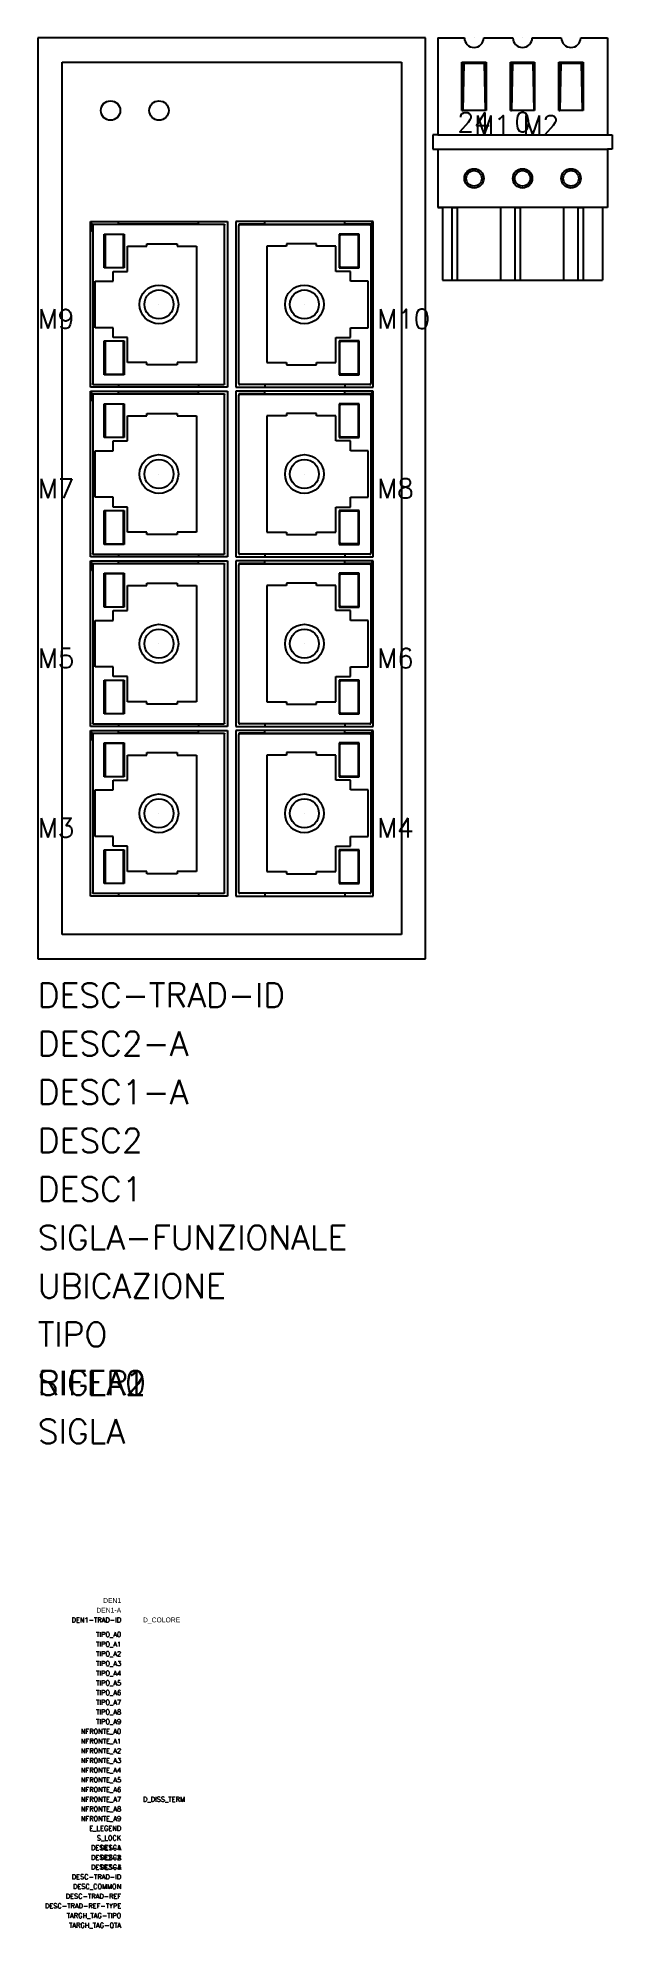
# Model space of a CAD drawing. Extents: x 0 to 59, y -100 to 95.
import ezdxf
from ezdxf.enums import TextEntityAlignment as Align

# ---------------------------------------------------------------- set-up
doc = ezdxf.new("R2010")
doc.units = 0
doc.header["$LTSCALE"] = 4
doc.layers.get('0').update_dxf_attribs({"linetype": 'CONTINUOUS'})
doc.layers.add('Sichtbare Kanten(DIN)', color=7, linetype='CONTINUOUS', lineweight=25)
doc.styles.add('E_Comp-Data', font='arial.ttf')
doc.styles.add('E_Default-Att', font='romans.shx')
doc.styles.add('E_Desc', font='arial.ttf')
doc.styles.add('E_Lang-ID', font='romans.shx')
doc.styles.get("Standard").update_dxf_attribs({"font": 'romans.shx'})

msp = doc.modelspace()

# ---------------------------------------------------------------- linework, layer by layer
for p, q in [((0, 95), (0, 0)), ((40, 95), (0, 95)), ((40, 0), (40, 95)), ((41.25, 95), (41.25, 85)), ((41.25, 95), (44, 95)), ((46, 95), (49, 95)), ((51, 95), (54, 95)), ((56, 95), (58.75, 95)), ((58.75, 95), (58.75, 85)), ((2.5, 92.5), (37.5, 92.5)), ((2.5, 2.5), (2.5, 92.5)), ((37.5, 92.5), (37.5, 2.5)), ((43.75, 92.5), (46.25, 92.5)), ((43.75, 87.5), (43.75, 92.5)), ((43.85, 87.5), (43.85, 92.4)), ((43.85, 92.4), (46.15, 92.4)), ((43.85, 92.4), (43.95, 92.4)), ((43.95, 92.4), (43.85, 87.5)), ((46.15, 92.4), (46.05, 92.4)), ((46.05, 92.4), (46.15, 87.5)), ((46.15, 92.4), (46.15, 87.5)), ((46.25, 92.5), (46.25, 87.5)), ((48.75, 87.5), (48.75, 92.5)), ((48.75, 92.5), (51.25, 92.5)), ((48.75, 92.5), (51.25, 92.5)), ((48.75, 87.5), (48.75, 92.5)), ((48.85, 87.5), (48.85, 92.4)), ((48.85, 92.4), (51.15, 92.4)), ((48.85, 92.4), (48.95, 92.4)), ((48.95, 92.4), (48.85, 87.5)), ((51.15, 92.4), (51.05, 92.4)), ((51.05, 92.4), (51.15, 87.5)), ((51.15, 92.4), (51.15, 87.5)), ((51.25, 92.5), (51.25, 87.5)), ((51.25, 92.5), (51.25, 87.5)), ((53.75, 87.5), (53.75, 92.5)), ((53.75, 92.5), (56.25, 92.5)), ((53.75, 92.5), (56.25, 92.5)), ((53.75, 87.5), (53.75, 92.5)), ((53.85, 87.5), (53.85, 92.4)), ((53.85, 92.4), (56.15, 92.4)), ((53.85, 92.4), (53.95, 92.4)), ((53.95, 92.4), (53.85, 87.5)), ((56.15, 92.4), (56.05, 92.4)), ((56.05, 92.4), (56.15, 87.5)), ((56.15, 92.4), (56.15, 87.5)), ((56.25, 92.5), (56.25, 87.5)), ((56.25, 92.5), (56.25, 87.5)), ((46.25, 87.5), (43.75, 87.5)), ((43.75, 87.5), (43.85, 87.5)), ((51.25, 87.5), (48.75, 87.5)), ((51.25, 87.5), (48.75, 87.5)), ((48.75, 87.5), (48.85, 87.5)), ((56.25, 87.5), (53.75, 87.5)), ((56.25, 87.5), (53.75, 87.5)), ((53.75, 87.5), (53.85, 87.5)), ((41.25, 85), (40.75, 85)), ((40.75, 85), (40.75, 83.5)), ((41.25, 85), (58.75, 85)), ((58.75, 85), (59.25, 85)), ((59.25, 85), (59.25, 83.5)), ((40.75, 83.5), (41.25, 83.5)), ((41.25, 83.5), (41.25, 77.5)), ((41.25, 83.5), (58.75, 83.5)), ((58.75, 83.5), (58.75, 77.5)), ((59.25, 83.5), (58.75, 83.5)), ((58.75, 77.5), (41.25, 77.5)), ((41.25, 77.5), (41.75, 77.5)), ((41.75, 77.5), (41.75, 70)), ((42.75, 70), (42.75, 77.5)), ((42.75, 77.5), (43.25, 77.5)), ((43.25, 77.5), (43.25, 70)), ((47.75, 70), (47.75, 77.5)), ((49.25, 70), (49.25, 77.5)), ((49.25, 77.5), (49.75, 77.5)), ((49.75, 77.5), (49.75, 70)), ((54.25, 70), (54.25, 77.5)), ((55.75, 70), (55.75, 77.5)), ((55.75, 77.5), (56.25, 77.5)), ((56.25, 77.5), (56.25, 70)), ((58.75, 77.5), (58.25, 77.5)), ((58.25, 77.5), (58.25, 70)), ((41.75, 70), (58.25, 70)), ((37.5, 2.5), (2.5, 2.5)), ((0, 0), (40, 0))]:
    msp.add_line(p, q)
for centre, radius in [((7.5, 87.5), 1), ((12.5, 87.5), 1), ((45, 80.5), 1), ((45, 80.5), 0.8), ((50, 80.5), 1), ((50, 80.5), 0.8), ((55, 80.5), 1), ((55, 80.5), 0.8), ((12.5, 67.5), 2), ((12.5, 67.5), 1.5), ((27.5, 67.5), 2), ((27.5, 67.5), 1.5), ((12.5, 50), 2), ((12.5, 50), 1.5), ((27.5, 50), 2), ((27.5, 50), 1.5), ((12.5, 32.5), 2), ((12.5, 32.5), 1.5), ((27.5, 32.5), 2), ((27.5, 32.5), 1.5), ((12.5, 15), 2), ((12.5, 15), 1.5), ((27.5, 15), 2), ((27.5, 15), 1.5)]:
    msp.add_circle(centre, radius)
for centre in [(45, 95), (50, 95), (55, 95)]:
    msp.add_arc(centre, 1, 180, 0)
at = {"layer": 'Sichtbare Kanten(DIN)'}
for p, q in [((5.42, 58.95), (5.42, 76.05)), ((5.42, 76.05), (19.57, 76.05)), ((5.66, 75.65), (5.66, 75.76)), ((5.66, 75.76), (8.33, 75.76)), ((5.66, 75.65), (5.66, 59.35)), ((19.16, 75.75), (5.76, 75.75)), ((6.86, 74.76), (8.91, 74.76)), ((6.86, 71.26), (6.86, 74.76)), ((6.94, 74.61), (6.94, 71.41)), ((8.74, 74.71), (7.04, 74.71)), ((8.33, 75.76), (8.33, 76.05)), ((16.58, 75.76), (8.33, 75.76)), ((8.84, 71.41), (8.84, 74.61)), ((8.91, 74.76), (8.91, 71.26)), ((16.58, 75.76), (16.58, 76.05)), ((16.58, 75.76), (19.25, 75.76)), ((19.25, 75.76), (19.25, 75.69)), ((19.26, 59.35), (19.26, 75.65)), ((19.57, 76.05), (19.57, 58.95)), ((34.58, 76.05), (20.43, 76.05)), ((20.43, 76.05), (20.43, 58.95)), ((20.74, 59.35), (20.74, 75.65)), ((20.75, 75.76), (20.75, 75.69)), ((23.42, 75.76), (20.75, 75.76)), ((20.84, 75.75), (34.24, 75.75)), ((23.42, 75.76), (23.42, 76.05)), ((23.42, 75.76), (31.67, 75.76)), ((31.09, 74.76), (31.09, 71.26)), ((33.14, 74.76), (31.09, 74.76)), ((31.16, 71.41), (31.16, 74.61)), ((31.26, 74.71), (32.96, 74.71)), ((31.67, 75.76), (31.67, 76.05)), ((34.34, 75.76), (31.67, 75.76)), ((33.06, 74.61), (33.06, 71.41)), ((33.14, 71.26), (33.14, 74.76)), ((34.34, 75.65), (34.34, 75.76)), ((34.34, 75.65), (34.34, 59.35)), ((34.58, 58.95), (34.58, 76.05)), ((9.26, 73.51), (11.26, 73.51)), ((9.26, 70.91), (9.26, 73.51)), ((11.26, 73.76), (14.36, 73.76)), ((11.26, 73.51), (11.26, 73.76)), ((14.36, 73.76), (14.36, 73.51)), ((14.36, 73.51), (16.36, 73.51)), ((16.36, 73.51), (16.36, 61.5)), ((23.64, 73.51), (23.64, 61.5)), ((25.64, 73.51), (23.64, 73.51)), ((25.64, 73.76), (25.64, 73.51)), ((28.74, 73.76), (25.64, 73.76)), ((28.74, 73.51), (28.74, 73.76)), ((30.74, 73.51), (28.74, 73.51)), ((30.74, 70.91), (30.74, 73.51)), ((8.91, 71.26), (6.86, 71.26)), ((7.04, 71.31), (8.74, 71.31)), ((7.76, 70.91), (9.26, 70.91)), ((7.76, 69.91), (7.76, 70.91)), ((32.24, 70.91), (30.74, 70.91)), ((31.09, 71.26), (33.14, 71.26)), ((32.96, 71.31), (31.26, 71.31)), ((32.24, 69.91), (32.24, 70.91)), ((5.91, 69.91), (7.76, 69.91)), ((5.91, 65.1), (5.91, 69.91)), ((34.09, 69.91), (32.24, 69.91)), ((34.09, 65.1), (34.09, 69.91)), ((7.76, 65.1), (5.91, 65.1)), ((7.76, 64.1), (7.76, 65.1)), ((32.24, 65.1), (34.09, 65.1)), ((32.24, 64.1), (32.24, 65.1)), ((6.86, 60.25), (6.86, 63.75)), ((6.86, 63.75), (8.91, 63.75)), ((6.94, 63.6), (6.94, 60.4)), ((8.74, 63.7), (7.04, 63.7)), ((9.26, 64.1), (7.76, 64.1)), ((8.84, 60.4), (8.84, 63.6)), ((8.91, 63.75), (8.91, 60.25)), ((9.26, 61.5), (9.26, 64.1)), ((30.74, 64.1), (32.24, 64.1)), ((30.74, 61.5), (30.74, 64.1)), ((31.09, 63.75), (31.09, 60.25)), ((33.14, 63.75), (31.09, 63.75)), ((31.16, 60.4), (31.16, 63.6)), ((31.26, 63.7), (32.96, 63.7)), ((33.06, 63.6), (33.06, 60.4)), ((33.14, 60.25), (33.14, 63.75)), ((11.26, 61.5), (9.26, 61.5)), ((11.26, 61.25), (11.26, 61.5)), ((14.36, 61.25), (11.26, 61.25)), ((14.36, 61.5), (14.36, 61.25)), ((16.36, 61.5), (14.36, 61.5)), ((23.64, 61.5), (25.64, 61.5)), ((25.64, 61.5), (25.64, 61.25)), ((25.64, 61.25), (28.74, 61.25)), ((28.74, 61.5), (30.74, 61.5)), ((28.74, 61.25), (28.74, 61.5)), ((19.57, 58.95), (5.42, 58.95)), ((5.42, 41.45), (5.42, 58.55)), ((5.42, 58.55), (19.57, 58.55)), ((5.66, 59.25), (5.66, 59.35)), ((5.76, 59.25), (5.66, 59.25)), ((5.76, 59.25), (19.16, 59.25)), ((8.91, 60.25), (6.86, 60.25)), ((7.04, 60.3), (8.74, 60.3)), ((8.33, 59.25), (8.33, 58.95)), ((8.33, 58.26), (8.33, 58.55)), ((16.58, 59.25), (16.58, 58.95)), ((16.58, 58.26), (16.58, 58.55)), ((19.25, 59.25), (19.16, 59.25)), ((19.25, 59.31), (19.25, 59.25)), ((19.57, 58.55), (19.57, 41.45)), ((20.43, 58.95), (34.58, 58.95)), ((34.58, 58.55), (20.43, 58.55)), ((20.43, 58.55), (20.43, 41.45)), ((20.75, 59.31), (20.75, 59.25)), ((20.75, 59.25), (20.84, 59.25)), ((34.24, 59.25), (20.84, 59.25)), ((23.42, 59.25), (23.42, 58.95)), ((23.42, 58.26), (23.42, 58.55)), ((31.09, 60.25), (33.14, 60.25)), ((32.96, 60.3), (31.26, 60.3)), ((31.67, 59.25), (31.67, 58.95)), ((31.67, 58.26), (31.67, 58.55)), ((34.24, 59.25), (34.34, 59.25)), ((34.34, 59.25), (34.34, 59.35)), ((34.58, 41.45), (34.58, 58.55)), ((5.66, 58.15), (5.66, 58.26)), ((5.66, 58.26), (8.33, 58.26)), ((5.66, 58.15), (5.66, 41.85)), ((19.16, 58.25), (5.76, 58.25)), ((6.86, 57.26), (8.91, 57.26)), ((6.86, 53.76), (6.86, 57.26)), ((6.94, 57.11), (6.94, 53.91)), ((8.74, 57.21), (7.04, 57.21)), ((16.58, 58.26), (8.33, 58.26)), ((8.84, 53.91), (8.84, 57.11)), ((8.91, 57.26), (8.91, 53.76)), ((16.58, 58.26), (19.25, 58.26)), ((19.25, 58.26), (19.25, 58.19)), ((19.26, 41.85), (19.26, 58.15)), ((20.74, 41.85), (20.74, 58.15)), ((20.75, 58.26), (20.75, 58.19)), ((23.42, 58.26), (20.75, 58.26)), ((20.84, 58.25), (34.24, 58.25)), ((23.42, 58.26), (31.67, 58.26)), ((31.09, 57.26), (31.09, 53.76)), ((33.14, 57.26), (31.09, 57.26)), ((31.16, 53.91), (31.16, 57.11)), ((31.26, 57.21), (32.96, 57.21)), ((34.34, 58.26), (31.67, 58.26)), ((33.06, 57.11), (33.06, 53.91)), ((33.14, 53.76), (33.14, 57.26)), ((34.34, 58.15), (34.34, 58.26)), ((34.34, 58.15), (34.34, 41.85)), ((9.26, 56.01), (11.26, 56.01)), ((9.26, 53.41), (9.26, 56.01)), ((11.26, 56.26), (14.36, 56.26)), ((11.26, 56.01), (11.26, 56.26)), ((14.36, 56.26), (14.36, 56.01)), ((14.36, 56.01), (16.36, 56.01)), ((16.36, 56.01), (16.36, 44)), ((23.64, 56.01), (23.64, 44)), ((25.64, 56.01), (23.64, 56.01)), ((25.64, 56.26), (25.64, 56.01)), ((28.74, 56.26), (25.64, 56.26)), ((28.74, 56.01), (28.74, 56.26)), ((30.74, 56.01), (28.74, 56.01)), ((30.74, 53.41), (30.74, 56.01)), ((8.91, 53.76), (6.86, 53.76)), ((7.04, 53.81), (8.74, 53.81)), ((7.76, 53.41), (9.26, 53.41)), ((7.76, 52.41), (7.76, 53.41)), ((32.24, 53.41), (30.74, 53.41)), ((31.09, 53.76), (33.14, 53.76)), ((32.96, 53.81), (31.26, 53.81)), ((32.24, 52.41), (32.24, 53.41)), ((5.91, 52.41), (7.76, 52.41)), ((5.91, 47.6), (5.91, 52.41)), ((34.09, 52.41), (32.24, 52.41)), ((34.09, 47.6), (34.09, 52.41)), ((7.76, 47.6), (5.91, 47.6)), ((7.76, 46.6), (7.76, 47.6)), ((32.24, 47.6), (34.09, 47.6)), ((32.24, 46.6), (32.24, 47.6)), ((6.86, 42.75), (6.86, 46.25)), ((6.86, 46.25), (8.91, 46.25)), ((6.94, 46.1), (6.94, 42.9)), ((8.74, 46.2), (7.04, 46.2)), ((9.26, 46.6), (7.76, 46.6)), ((8.84, 42.9), (8.84, 46.1)), ((8.91, 46.25), (8.91, 42.75)), ((9.26, 44), (9.26, 46.6)), ((30.74, 46.6), (32.24, 46.6)), ((30.74, 44), (30.74, 46.6)), ((31.09, 46.25), (31.09, 42.75)), ((33.14, 46.25), (31.09, 46.25)), ((31.16, 42.9), (31.16, 46.1)), ((31.26, 46.2), (32.96, 46.2)), ((33.06, 46.1), (33.06, 42.9)), ((33.14, 42.75), (33.14, 46.25)), ((11.26, 44), (9.26, 44)), ((11.26, 43.75), (11.26, 44)), ((14.36, 43.75), (11.26, 43.75)), ((14.36, 44), (14.36, 43.75)), ((16.36, 44), (14.36, 44)), ((23.64, 44), (25.64, 44)), ((25.64, 44), (25.64, 43.75)), ((25.64, 43.75), (28.74, 43.75)), ((28.74, 44), (30.74, 44)), ((28.74, 43.75), (28.74, 44)), ((19.57, 41.45), (5.42, 41.45)), ((5.42, 23.95), (5.42, 41.05)), ((5.42, 41.05), (19.57, 41.05)), ((5.66, 41.75), (5.66, 41.85)), ((5.76, 41.75), (5.66, 41.75)), ((5.76, 41.75), (19.16, 41.75)), ((8.91, 42.75), (6.86, 42.75)), ((7.04, 42.8), (8.74, 42.8)), ((8.33, 41.75), (8.33, 41.45)), ((8.33, 40.76), (8.33, 41.05)), ((16.58, 41.75), (16.58, 41.45)), ((16.58, 40.76), (16.58, 41.05)), ((19.25, 41.75), (19.16, 41.75)), ((19.25, 41.81), (19.25, 41.75)), ((19.57, 41.05), (19.57, 23.95)), ((20.43, 41.45), (34.58, 41.45)), ((34.58, 41.05), (20.43, 41.05)), ((20.43, 41.05), (20.43, 23.95)), ((20.75, 41.81), (20.75, 41.75)), ((20.75, 41.75), (20.84, 41.75)), ((34.24, 41.75), (20.84, 41.75)), ((23.42, 41.75), (23.42, 41.45)), ((23.42, 40.76), (23.42, 41.05)), ((31.09, 42.75), (33.14, 42.75)), ((32.96, 42.8), (31.26, 42.8)), ((31.67, 41.75), (31.67, 41.45)), ((31.67, 40.76), (31.67, 41.05)), ((34.24, 41.75), (34.34, 41.75)), ((34.34, 41.75), (34.34, 41.85)), ((34.58, 23.95), (34.58, 41.05)), ((5.66, 40.65), (5.66, 40.76)), ((5.66, 40.76), (8.33, 40.76)), ((5.66, 40.65), (5.66, 24.35)), ((19.16, 40.75), (5.76, 40.75)), ((6.86, 39.76), (8.91, 39.76)), ((6.86, 36.26), (6.86, 39.76)), ((6.94, 39.61), (6.94, 36.41)), ((8.74, 39.71), (7.04, 39.71)), ((16.58, 40.76), (8.33, 40.76)), ((8.84, 36.41), (8.84, 39.61)), ((8.91, 39.76), (8.91, 36.26)), ((16.58, 40.76), (19.25, 40.76)), ((19.25, 40.76), (19.25, 40.69)), ((19.26, 24.35), (19.26, 40.65)), ((20.74, 24.35), (20.74, 40.65)), ((20.75, 40.76), (20.75, 40.69)), ((23.42, 40.76), (20.75, 40.76)), ((20.84, 40.75), (34.24, 40.75)), ((23.42, 40.76), (31.67, 40.76)), ((31.09, 39.76), (31.09, 36.26)), ((33.14, 39.76), (31.09, 39.76)), ((31.16, 36.41), (31.16, 39.61)), ((31.26, 39.71), (32.96, 39.71)), ((34.34, 40.76), (31.67, 40.76)), ((33.06, 39.61), (33.06, 36.41)), ((33.14, 36.26), (33.14, 39.76)), ((34.34, 40.65), (34.34, 40.76)), ((34.34, 40.65), (34.34, 24.35)), ((9.26, 38.51), (11.26, 38.51)), ((9.26, 35.91), (9.26, 38.51)), ((11.26, 38.76), (14.36, 38.76)), ((11.26, 38.51), (11.26, 38.76)), ((14.36, 38.76), (14.36, 38.51)), ((14.36, 38.51), (16.36, 38.51)), ((16.36, 38.51), (16.36, 26.5)), ((23.64, 38.51), (23.64, 26.5)), ((25.64, 38.51), (23.64, 38.51)), ((25.64, 38.76), (25.64, 38.51)), ((28.74, 38.76), (25.64, 38.76)), ((28.74, 38.51), (28.74, 38.76)), ((30.74, 38.51), (28.74, 38.51)), ((30.74, 35.91), (30.74, 38.51)), ((8.91, 36.26), (6.86, 36.26)), ((7.04, 36.31), (8.74, 36.31)), ((7.76, 35.91), (9.26, 35.91)), ((7.76, 34.91), (7.76, 35.91)), ((32.24, 35.91), (30.74, 35.91)), ((31.09, 36.26), (33.14, 36.26)), ((32.96, 36.31), (31.26, 36.31)), ((32.24, 34.91), (32.24, 35.91)), ((5.91, 34.91), (7.76, 34.91)), ((5.91, 30.1), (5.91, 34.91)), ((34.09, 34.91), (32.24, 34.91)), ((34.09, 30.1), (34.09, 34.91)), ((7.76, 30.1), (5.91, 30.1)), ((7.76, 29.1), (7.76, 30.1)), ((32.24, 30.1), (34.09, 30.1)), ((32.24, 29.1), (32.24, 30.1)), ((6.86, 25.25), (6.86, 28.75)), ((6.86, 28.75), (8.91, 28.75)), ((6.94, 28.6), (6.94, 25.4)), ((8.74, 28.7), (7.04, 28.7)), ((9.26, 29.1), (7.76, 29.1)), ((8.84, 25.4), (8.84, 28.6)), ((8.91, 28.75), (8.91, 25.25)), ((9.26, 26.5), (9.26, 29.1)), ((30.74, 29.1), (32.24, 29.1)), ((30.74, 26.5), (30.74, 29.1)), ((31.09, 28.75), (31.09, 25.25)), ((33.14, 28.75), (31.09, 28.75)), ((31.16, 25.4), (31.16, 28.6)), ((31.26, 28.7), (32.96, 28.7)), ((33.06, 28.6), (33.06, 25.4)), ((33.14, 25.25), (33.14, 28.75)), ((11.26, 26.5), (9.26, 26.5)), ((11.26, 26.25), (11.26, 26.5)), ((14.36, 26.25), (11.26, 26.25)), ((14.36, 26.5), (14.36, 26.25)), ((16.36, 26.5), (14.36, 26.5)), ((23.64, 26.5), (25.64, 26.5)), ((25.64, 26.5), (25.64, 26.25)), ((25.64, 26.25), (28.74, 26.25)), ((28.74, 26.5), (30.74, 26.5)), ((28.74, 26.25), (28.74, 26.5)), ((19.57, 23.95), (5.42, 23.95)), ((5.42, 6.45), (5.42, 23.55)), ((5.42, 23.55), (19.57, 23.55)), ((5.66, 24.25), (5.66, 24.35)), ((5.76, 24.25), (5.66, 24.25)), ((5.76, 24.25), (19.16, 24.25)), ((8.91, 25.25), (6.86, 25.25)), ((7.04, 25.3), (8.74, 25.3)), ((8.33, 24.25), (8.33, 23.95)), ((8.33, 23.26), (8.33, 23.55)), ((16.58, 24.25), (16.58, 23.95)), ((16.58, 23.26), (16.58, 23.55)), ((19.25, 24.25), (19.16, 24.25)), ((19.25, 24.31), (19.25, 24.25)), ((19.57, 23.55), (19.57, 6.45)), ((20.43, 23.95), (34.58, 23.95)), ((34.58, 23.55), (20.43, 23.55)), ((20.43, 23.55), (20.43, 6.45)), ((20.75, 24.31), (20.75, 24.25)), ((20.75, 24.25), (20.84, 24.25)), ((34.24, 24.25), (20.84, 24.25)), ((23.42, 24.25), (23.42, 23.95)), ((23.42, 23.26), (23.42, 23.55)), ((31.09, 25.25), (33.14, 25.25)), ((32.96, 25.3), (31.26, 25.3)), ((31.67, 24.25), (31.67, 23.95)), ((31.67, 23.26), (31.67, 23.55)), ((34.24, 24.25), (34.34, 24.25)), ((34.34, 24.25), (34.34, 24.35)), ((34.58, 6.45), (34.58, 23.55)), ((5.66, 23.15), (5.66, 23.26)), ((5.66, 23.26), (8.33, 23.26)), ((5.66, 23.15), (5.66, 6.85)), ((19.16, 23.25), (5.76, 23.25)), ((6.86, 22.26), (8.91, 22.26)), ((6.86, 18.76), (6.86, 22.26)), ((6.94, 22.11), (6.94, 18.91)), ((8.74, 22.21), (7.04, 22.21)), ((16.58, 23.26), (8.33, 23.26)), ((8.84, 18.91), (8.84, 22.11)), ((8.91, 22.26), (8.91, 18.76)), ((16.58, 23.26), (19.25, 23.26)), ((19.25, 23.26), (19.25, 23.19)), ((19.26, 6.85), (19.26, 23.15)), ((20.74, 6.85), (20.74, 23.15)), ((20.75, 23.26), (20.75, 23.19)), ((23.42, 23.26), (20.75, 23.26)), ((20.84, 23.25), (34.24, 23.25)), ((23.42, 23.26), (31.67, 23.26)), ((31.09, 22.26), (31.09, 18.76)), ((33.14, 22.26), (31.09, 22.26)), ((31.16, 18.91), (31.16, 22.11)), ((31.26, 22.21), (32.96, 22.21)), ((34.34, 23.26), (31.67, 23.26)), ((33.06, 22.11), (33.06, 18.91)), ((33.14, 18.76), (33.14, 22.26)), ((34.34, 23.15), (34.34, 23.26)), ((34.34, 23.15), (34.34, 6.85)), ((9.26, 21.01), (11.26, 21.01)), ((9.26, 18.41), (9.26, 21.01)), ((11.26, 21.26), (14.36, 21.26)), ((11.26, 21.01), (11.26, 21.26)), ((14.36, 21.26), (14.36, 21.01)), ((14.36, 21.01), (16.36, 21.01)), ((16.36, 21.01), (16.36, 9)), ((23.64, 21.01), (23.64, 9)), ((25.64, 21.01), (23.64, 21.01)), ((25.64, 21.26), (25.64, 21.01)), ((28.74, 21.26), (25.64, 21.26)), ((28.74, 21.01), (28.74, 21.26)), ((30.74, 21.01), (28.74, 21.01)), ((30.74, 18.41), (30.74, 21.01)), ((8.91, 18.76), (6.86, 18.76)), ((7.04, 18.81), (8.74, 18.81)), ((7.76, 18.41), (9.26, 18.41)), ((7.76, 17.41), (7.76, 18.41)), ((32.24, 18.41), (30.74, 18.41)), ((31.09, 18.76), (33.14, 18.76)), ((32.96, 18.81), (31.26, 18.81)), ((32.24, 17.41), (32.24, 18.41)), ((5.91, 17.41), (7.76, 17.41)), ((5.91, 12.6), (5.91, 17.41)), ((34.09, 17.41), (32.24, 17.41)), ((34.09, 12.6), (34.09, 17.41)), ((7.76, 12.6), (5.91, 12.6)), ((7.76, 11.6), (7.76, 12.6)), ((32.24, 12.6), (34.09, 12.6)), ((32.24, 11.6), (32.24, 12.6)), ((6.86, 7.75), (6.86, 11.25)), ((6.86, 11.25), (8.91, 11.25)), ((6.94, 11.1), (6.94, 7.9)), ((8.74, 11.2), (7.04, 11.2)), ((9.26, 11.6), (7.76, 11.6)), ((8.84, 7.9), (8.84, 11.1)), ((8.91, 11.25), (8.91, 7.75)), ((9.26, 9), (9.26, 11.6)), ((30.74, 11.6), (32.24, 11.6)), ((30.74, 9), (30.74, 11.6)), ((31.09, 11.25), (31.09, 7.75)), ((33.14, 11.25), (31.09, 11.25)), ((31.16, 7.9), (31.16, 11.1)), ((31.26, 11.2), (32.96, 11.2)), ((33.06, 11.1), (33.06, 7.9)), ((33.14, 7.75), (33.14, 11.25)), ((11.26, 9), (9.26, 9)), ((11.26, 8.75), (11.26, 9)), ((14.36, 8.75), (11.26, 8.75)), ((14.36, 9), (14.36, 8.75)), ((16.36, 9), (14.36, 9)), ((23.64, 9), (25.64, 9)), ((25.64, 9), (25.64, 8.75)), ((25.64, 8.75), (28.74, 8.75)), ((28.74, 9), (30.74, 9)), ((28.74, 8.75), (28.74, 9)), ((19.57, 6.45), (5.42, 6.45)), ((5.66, 6.75), (5.66, 6.85)), ((5.76, 6.75), (5.66, 6.75)), ((5.76, 6.75), (19.16, 6.75)), ((8.91, 7.75), (6.86, 7.75)), ((7.04, 7.8), (8.74, 7.8)), ((8.33, 6.75), (8.33, 6.45)), ((16.58, 6.75), (16.58, 6.45)), ((19.25, 6.75), (19.16, 6.75)), ((19.25, 6.81), (19.25, 6.75)), ((20.43, 6.45), (34.58, 6.45)), ((20.75, 6.81), (20.75, 6.75)), ((20.75, 6.75), (20.84, 6.75)), ((34.24, 6.75), (20.84, 6.75)), ((23.42, 6.75), (23.42, 6.45)), ((31.09, 7.75), (33.14, 7.75)), ((32.96, 7.8), (31.26, 7.8)), ((31.67, 6.75), (31.67, 6.45)), ((34.24, 6.75), (34.34, 6.75)), ((34.34, 6.75), (34.34, 6.85))]:
    msp.add_line(p, q, dxfattribs=at)
for centre, radius, start, end in [((4.62, 75.55), 1, 323.1301, 30), ((5.76, 75.65), 0.1, 90, 180), ((7.04, 74.61), 0.1, 90, 180), ((8.74, 74.61), 0.1, 0, 90), ((19.16, 75.65), 0.1, 0, 90), ((20.84, 75.65), 0.1, 90, 180), ((31.26, 74.61), 0.1, 90, 180), ((32.96, 74.61), 0.1, 0, 90), ((34.24, 75.65), 0.1, 0, 90), ((35.38, 75.55), 1, 150, 216.8699), ((7.04, 71.41), 0.1, 180, 270), ((8.74, 71.41), 0.1, 270, 0), ((31.26, 71.41), 0.1, 180, 270), ((32.96, 71.41), 0.1, 270, 0), ((7.04, 63.6), 0.1, 90, 180), ((8.74, 63.6), 0.1, 0, 90), ((31.26, 63.6), 0.1, 90, 180), ((32.96, 63.6), 0.1, 0, 90), ((4.62, 58.05), 1, 323.1301, 30), ((5.76, 59.35), 0.1, 180, 270), ((7.04, 60.4), 0.1, 180, 270), ((8.74, 60.4), 0.1, 270, 0), ((19.16, 59.35), 0.1, 270, 0), ((20.84, 59.35), 0.1, 180, 270), ((31.26, 60.4), 0.1, 180, 270), ((32.96, 60.4), 0.1, 270, 0), ((34.24, 59.35), 0.1, 270, 0), ((35.38, 58.05), 1, 150, 216.8699), ((5.76, 58.15), 0.1, 90, 180), ((7.04, 57.11), 0.1, 90, 180), ((8.74, 57.11), 0.1, 0, 90), ((19.16, 58.15), 0.1, 0, 90), ((20.84, 58.15), 0.1, 90, 180), ((31.26, 57.11), 0.1, 90, 180), ((32.96, 57.11), 0.1, 0, 90), ((34.24, 58.15), 0.1, 0, 90), ((7.04, 53.91), 0.1, 180, 270), ((8.74, 53.91), 0.1, 270, 0), ((31.26, 53.91), 0.1, 180, 270), ((32.96, 53.91), 0.1, 270, 0), ((7.04, 46.1), 0.1, 90, 180), ((8.74, 46.1), 0.1, 0, 90), ((31.26, 46.1), 0.1, 90, 180), ((32.96, 46.1), 0.1, 0, 90), ((4.62, 40.55), 1, 323.1301, 30), ((5.76, 41.85), 0.1, 180, 270), ((7.04, 42.9), 0.1, 180, 270), ((8.74, 42.9), 0.1, 270, 0), ((19.16, 41.85), 0.1, 270, 0), ((20.84, 41.85), 0.1, 180, 270), ((31.26, 42.9), 0.1, 180, 270), ((32.96, 42.9), 0.1, 270, 0), ((34.24, 41.85), 0.1, 270, 0), ((35.38, 40.55), 1, 150, 216.8699), ((5.76, 40.65), 0.1, 90, 180), ((7.04, 39.61), 0.1, 90, 180), ((8.74, 39.61), 0.1, 0, 90), ((19.16, 40.65), 0.1, 0, 90), ((20.84, 40.65), 0.1, 90, 180), ((31.26, 39.61), 0.1, 90, 180), ((32.96, 39.61), 0.1, 0, 90), ((34.24, 40.65), 0.1, 0, 90), ((7.04, 36.41), 0.1, 180, 270), ((8.74, 36.41), 0.1, 270, 0), ((31.26, 36.41), 0.1, 180, 270), ((32.96, 36.41), 0.1, 270, 0), ((7.04, 28.6), 0.1, 90, 180), ((8.74, 28.6), 0.1, 0, 90), ((31.26, 28.6), 0.1, 90, 180), ((32.96, 28.6), 0.1, 0, 90), ((7.04, 25.4), 0.1, 180, 270), ((8.74, 25.4), 0.1, 270, 0), ((31.26, 25.4), 0.1, 180, 270), ((32.96, 25.4), 0.1, 270, 0), ((4.62, 23.05), 1, 323.1301, 30), ((5.76, 24.35), 0.1, 180, 270), ((19.16, 24.35), 0.1, 270, 0), ((20.84, 24.35), 0.1, 180, 270), ((34.24, 24.35), 0.1, 270, 0), ((35.38, 23.05), 1, 150, 216.8699), ((5.76, 23.15), 0.1, 90, 180), ((7.04, 22.11), 0.1, 90, 180), ((8.74, 22.11), 0.1, 0, 90), ((19.16, 23.15), 0.1, 0, 90), ((20.84, 23.15), 0.1, 90, 180), ((31.26, 22.11), 0.1, 90, 180), ((32.96, 22.11), 0.1, 0, 90), ((34.24, 23.15), 0.1, 0, 90), ((7.04, 18.91), 0.1, 180, 270), ((8.74, 18.91), 0.1, 270, 0), ((31.26, 18.91), 0.1, 180, 270), ((32.96, 18.91), 0.1, 270, 0), ((7.04, 11.1), 0.1, 90, 180), ((8.74, 11.1), 0.1, 0, 90), ((31.26, 11.1), 0.1, 90, 180), ((32.96, 11.1), 0.1, 0, 90), ((7.04, 7.9), 0.1, 180, 270), ((8.74, 7.9), 0.1, 270, 0), ((31.26, 7.9), 0.1, 180, 270), ((32.96, 7.9), 0.1, 270, 0), ((5.76, 6.85), 0.1, 180, 270), ((19.16, 6.85), 0.1, 270, 0), ((20.84, 6.85), 0.1, 180, 270), ((34.24, 6.85), 0.1, 270, 0)]:
    msp.add_arc(centre, radius, start, end, dxfattribs=at)

# ---------------------------------------------------------------- texts
at = {"char_height": 2, "attachment_point": 5}
for s, insert in [('24', (45, 86.3)), ('0', (50, 86.3))]:
    msp.add_mtext_dynamic_manual_height_columns(s, width=5, gutter_width=1, heights=[0], dxfattribs=dict(at, insert=insert))
at = {"flags": 9}
for tag, p, s, height in [('F1', (45, 95), '', 0.00001), ('F2', (50, 95), '', 0.00001), ('F9', (12.5, 67.5), '', 0.00001), ('F10', (27.5, 67.5), '', 0.00001), ('F7', (12.5, 50), '', 0.00001), ('F8', (27.5, 50), '', 0.00001), ('F5', (12.5, 32.5), '', 0.00001), ('F6', (27.5, 32.5), '', 0.00001), ('F3', (12.5, 15), '', 0.00001), ('F4', (27.5, 15), '', 0.00001), ('TIPOSIG', (0, 0), '3', 0.00000001), ('POSIZIONE', (0, 0), '', 0.00000001), ('P-TABELLA', (0, 0), '', 0.00000001), ('T-TABELLA', (0, 0), '', 0.00000001), ('H-TABELLA', (0, 0), '', 0.00000001), ('CODICE', (0, 0), '1xNNN', 0.00000001), ('NOTE1', (0, 0), '', 0.00000001), ('NOTE2', (0, 0), '', 0.00000001)]:
    msp.add_attdef(tag, p, s, height=height, dxfattribs=at)
at = {"color": 4, "flags": 8}
for tag, p in [('M1', (45, 85)), ('M2', (50, 85)), ('M9', (0, 65)), ('M10', (35, 65)), ('M7', (0, 47.5)), ('M8', (35, 47.5)), ('M5', (0, 30)), ('M6', (35, 30)), ('M3', (0, 12.5)), ('M4', (35, 12.5))]:
    msp.add_attdef(tag, p, '', height=2, dxfattribs=at)
at = {"color": 3}
for tag, p, s, flags in [('DESC-TRAD-ID', (0, -5), '', 8), ('DESC2-A', (0, -10), '', 8), ('DESC1-A', (0, -15), '', 8), ('DESC2', (0, -20), '', 8), ('DESC1', (0, -25), '', 8), ('SIGLA-FUNZIONALE', (0, -30), '', 9), ('UBICAZIONE', (0, -35), '', 8), ('TIPO', (0, -40), '', 9), ('SIGLA0', (0, -45), '', 9), ('SIGLA1', (0, -45), '', 9), ('SIGLA2', (0, -45), '', 9), ('RIFER', (0, -45), 'RIFER ?', 8), ('SIGLA', (0, -50), 'SIGLA ?', 8)]:
    msp.add_attdef(tag, p, s, height=2.5, dxfattribs=dict(at, flags=flags))
at = {"color": 3, "flags": 9}
for tag, text, style, p in [('DEN1', '', 'E_Desc', (8.6, -66.45)), ('DEN1-A', '', 'E_Desc', (8.6, -67.45)), ('TIPO_A0', '', 'E_Default-Att', (8.6, -69.95)), ('TIPO_A1', '', 'E_Default-Att', (8.6, -70.95)), ('TIPO_A2', '', 'E_Default-Att', (8.6, -71.95)), ('TIPO_A3', '', 'E_Default-Att', (8.6, -72.95)), ('TIPO_A4', '', 'E_Default-Att', (8.6, -73.95)), ('TIPO_A5', '', 'E_Default-Att', (8.6, -74.95)), ('TIPO_A6', '', 'E_Default-Att', (8.6, -75.95)), ('TIPO_A7', '', 'E_Default-Att', (8.6, -76.95)), ('TIPO_A8', '', 'E_Default-Att', (8.6, -77.95)), ('NFRONTE_A0', '', 'E_Default-Att', (8.6, -79.95)), ('TIPO_A9', '', 'E_Default-Att', (8.6, -78.95)), ('NFRONTE_A1', '', 'E_Default-Att', (8.6, -80.95)), ('NFRONTE_A2', '', 'E_Default-Att', (8.6, -81.95)), ('NFRONTE_A3', '', 'E_Default-Att', (8.6, -82.95)), ('NFRONTE_A4', '', 'E_Default-Att', (8.6, -83.95)), ('NFRONTE_A5', '', 'E_Default-Att', (8.6, -84.95)), ('NFRONTE_A6', '', 'E_Default-Att', (8.6, -85.95)), ('NFRONTE_A7', '', 'E_Default-Att', (8.6, -86.95)), ('NFRONTE_A8', '', 'E_Default-Att', (8.6, -87.95)), ('NFRONTE_A9', '', 'E_Default-Att', (8.6, -88.95)), ('E_LEGEND', '', 'E_Default-Att', (8.6, -89.95)), ('DESC1-A', '', 'E_Default-Att', (8.6, -91.95)), ('S_LOCK', '', 'E_Default-Att', (8.6, -90.95)), ('DESC1', '', 'E_Default-Att', (8.6, -91.95)), ('DESC2-A', '', 'E_Default-Att', (8.6, -92.95)), ('DESC3-A', '', 'E_Default-Att', (8.6, -93.95)), ('DESC2', '', 'E_Default-Att', (8.6, -92.95)), ('DESC3', '', 'E_Default-Att', (8.6, -93.95)), ('DESC_COMMON', '', 'E_Default-Att', (8.6, -95.95)), ('DESC-TRAD-REF-TYPE', 'P', 'E_Default-Att', (8.6, -97.95)), ('DESC-TRAD-REF', '', 'E_Default-Att', (8.6, -96.95)), ('TARGH_TAG-TIPO', '', 'E_Default-Att', (8.6, -98.95)), ('TARGH_TAG-QTA', '', 'E_Default-Att', (8.6, -99.95))]:
    msp.add_attdef(tag, text=text, height=0.5, dxfattribs=dict(at, style=style)).set_placement(p, align=Align.RIGHT)
at = {"color": 2, "flags": 9}
for tag, style, p in [('DEN1-TRAD-ID', 'E_Lang-ID', (8.6, -68.45)), ('DESC-TRAD-ID', 'E_Default-Att', (8.6, -94.95))]:
    msp.add_attdef(tag, text='E_None', height=0.5, dxfattribs=dict(at, style=style)).set_placement(p, align=Align.RIGHT)
at = {"color": 3, "flags": 9}
for tag, p, style in [('D_COLORE', (10.85, -68.45), 'E_Comp-Data'), ('D_DISS_TERM', (10.85, -86.95), 'E_Default-Att')]:
    msp.add_attdef(tag, p, '', height=0.5, dxfattribs=dict(at, style=style))

doc.saveas('drawing.dxf')
